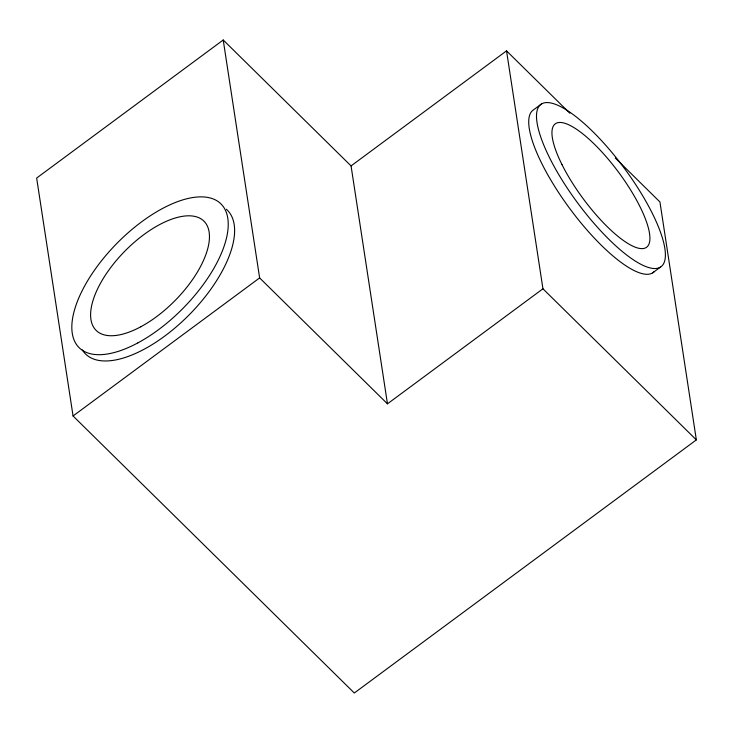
<?xml version="1.0" encoding="UTF-8"?>
<svg xmlns="http://www.w3.org/2000/svg" width="733" height="733" viewBox="0 0 733 733"><rect width="100%" height="100%" fill="white"/><g stroke="black" fill="none" stroke-linecap="round" stroke-linejoin="round"><path stroke-width="1.1" d="M351.061 165.915L506.53 50.861L542.942 288.784L387.464 403.837L351.061 165.915L223.217 39.994L36.65 178.055L73.062 415.978L354.305 693.006L696.35 439.892L659.938 201.969L615.299 157.998M73.062 415.978L259.629 277.917L223.217 39.994M541.449 103.985L533.67 109.739A100.98 29.073 53.5 0 0 570.32 209.299A100.98 29.073 53.5 0 0 654.148 271.696M652.663 272.868L660.433 267.114A100.98 29.073 53.5 0 0 592.667 131.473A100.98 29.073 53.5 0 0 549.723 158.062A100.98 29.073 53.5 0 0 660.433 267.114M506.53 50.861L569.843 113.221M542.942 288.784L696.35 439.892M259.629 277.917L387.464 403.837M226.36 209.272A100.98 46.344 -45.4 0 1 186.402 317.591A100.98 46.344 -45.4 0 1 82.316 349.934M562.009 164.659A76.745 22.091 53.5 0 0 646.158 247.534A76.745 22.091 53.5 0 0 594.655 144.456A76.745 22.091 53.5 0 0 562.009 164.659M137.896 342.879A100.98 46.344 -45.4 0 0 222.969 206.202A100.98 46.344 -45.4 0 0 89.197 278.201A100.98 46.344 -45.4 0 0 137.896 342.879M140.8 326.771A76.745 35.221 -45.4 0 0 205.46 222.896A76.745 35.221 -45.4 0 0 103.802 277.615A76.745 35.221 -45.4 0 0 140.8 326.771"/></g></svg>
